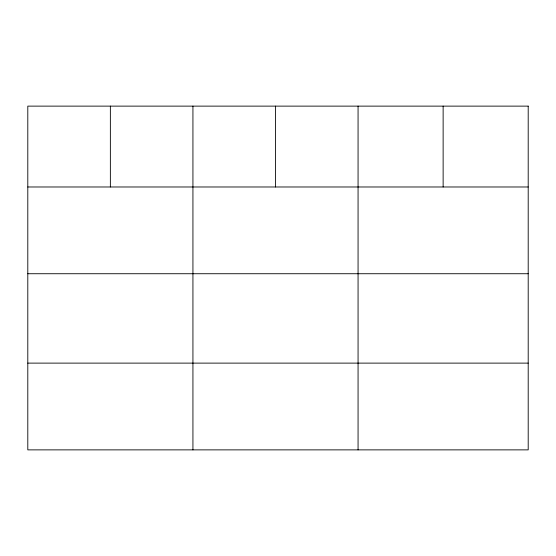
<?xml version="1.0" encoding="UTF-8"?>
<svg xmlns="http://www.w3.org/2000/svg" width="556" height="556" viewBox="0 0 556 556"><rect width="100%" height="100%" fill="white"/><g stroke="black" fill="none" stroke-linecap="round" stroke-linejoin="round"><path stroke-width="0.83" d="M27.8 186.983L528.2 186.983M27.8 273.733L528.2 273.733M27.8 363.117L528.2 363.117M443.132 106.126L443.132 186.983M358.064 106.126L358.064 449.873M275.498 106.126L275.498 186.983M192.932 106.126L192.932 449.873M110.366 106.126L110.366 186.983M528.2 106.126L27.8 106.126L27.8 449.873L528.2 449.873L528.2 106.126"/></g></svg>
